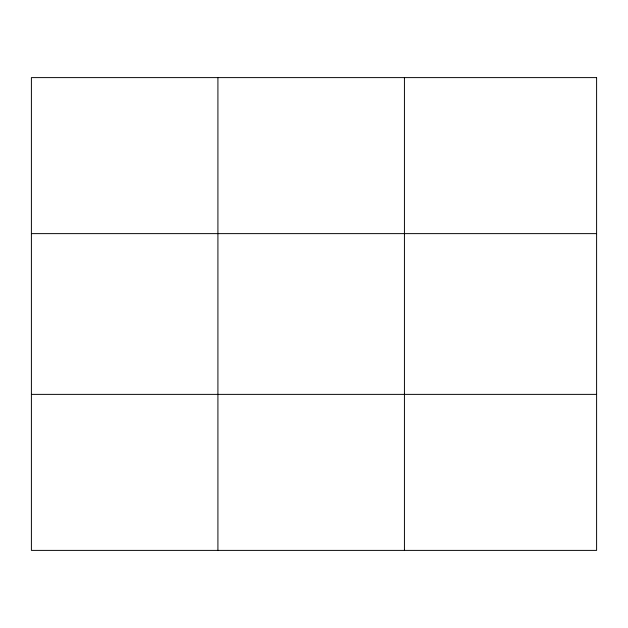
<?xml version="1.0" encoding="UTF-8"?>
<svg xmlns="http://www.w3.org/2000/svg" width="628" height="628" viewBox="0 0 628 628"><rect width="100%" height="100%" fill="white"/><g stroke="black" fill="none" stroke-linecap="round" stroke-linejoin="round"><path stroke-width="0.94" d="M217.916 77.605L217.916 550.395M404.432 77.605L404.432 550.395M31.4 233.624L596.6 233.624M31.4 394.376L596.6 394.376M596.6 77.605L596.6 550.395L31.4 550.395L31.4 77.605L596.6 77.605"/></g></svg>
